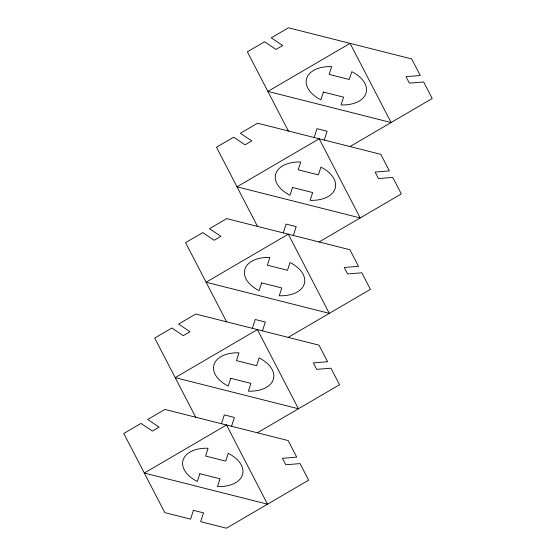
<?xml version="1.0" encoding="UTF-8"?>
<svg xmlns="http://www.w3.org/2000/svg" width="556" height="556" viewBox="0 0 556 556"><rect width="100%" height="100%" fill="white"/><g stroke="black" fill="none" stroke-linecap="round" stroke-linejoin="round"><path stroke-width="0.83" d="M221.476 423.735L224.332 414.901L234.417 417.445L231.553 426.278M252.368 328.325L255.225 319.491L265.302 322.035L262.446 330.869M283.261 232.915L286.118 224.082L296.195 226.626L293.339 235.459M314.147 137.506L317.01 128.665L327.088 131.216L324.231 140.049M349.995 146.562L432.2 98.516L423.623 81.961L409.362 83.136L406.005 76.658L420.267 75.484L411.69 58.929L288.467 27.8L271.279 37.843L282.684 45.509L275.964 49.435L264.559 41.776L247.364 51.819L288.383 130.994M319.102 241.971L401.307 193.926L392.731 177.371L378.469 178.545L375.112 172.068L389.381 170.894L380.804 154.339L257.574 123.21L240.387 133.259L251.792 140.918L245.071 144.845L233.666 137.186L216.472 147.229L257.491 226.403M288.21 337.381L370.421 289.335L361.838 272.781L347.576 273.955L344.22 267.485L358.488 266.31L349.912 249.748L226.688 218.619L209.494 228.669L220.899 236.328L214.178 240.255L202.773 232.596L185.579 242.638L226.598 321.813M257.317 432.79L339.528 384.745L330.952 368.19L316.684 369.365L313.327 362.894L327.595 361.72L319.019 345.165L195.795 314.029L178.601 324.078L190.006 331.737L183.285 335.664L171.88 328.005L154.693 338.055L195.705 417.222M199.847 473.698L197.324 481.482A30.615 18.508 12 0 1 183.139 459.923A30.615 18.508 12 0 1 208.083 448.247L205.567 456.031L225.722 461.126L228.245 453.342A30.615 18.508 12 0 1 242.43 474.9A30.615 18.508 12 0 1 217.479 486.576L220.002 478.792L199.847 473.698M230.74 378.288L228.217 386.072A30.615 18.508 12 0 1 214.032 364.514A30.615 18.508 12 0 1 238.976 352.838L236.46 360.622L256.615 365.716L259.138 357.932A30.615 18.508 12 0 1 273.316 379.491A30.615 18.508 12 0 1 248.372 391.167L250.895 383.383L230.74 378.288M261.626 282.879L259.11 290.663A30.615 18.508 12 0 1 244.925 269.104A30.615 18.508 12 0 1 269.868 257.428L267.353 265.212L287.508 270.299L290.024 262.522A30.615 18.508 12 0 1 304.208 284.081A30.615 18.508 12 0 1 279.265 295.75L281.788 287.973L261.626 282.879M292.519 187.469L290.003 195.253A30.615 18.508 12 0 1 275.818 173.694A30.615 18.508 12 0 1 300.761 162.018L298.238 169.802L318.4 174.89L320.916 167.113A30.615 18.508 12 0 1 335.101 188.672A30.615 18.508 12 0 1 310.158 200.341L312.68 192.564L292.519 187.469M323.411 92.06L320.895 99.837A30.615 18.508 12 0 1 306.71 78.278A30.615 18.508 12 0 1 331.654 66.609L329.131 74.393L349.293 79.48L351.809 71.703A30.615 18.508 12 0 1 365.994 93.262A30.615 18.508 12 0 1 341.05 104.931L343.566 97.154L323.411 92.06M193.446 510.311L190.583 519.144L164.819 512.632L123.8 433.465L140.988 423.415L152.393 431.074L159.12 427.147L147.715 419.488L164.903 409.438L288.126 440.574L296.702 457.129L282.434 458.304L285.791 464.774L300.059 463.607L308.636 480.162L226.431 528.2L200.66 521.688L203.524 512.854L193.446 510.311M350.078 43.368L267.874 91.406L391.097 122.535L350.078 43.368M319.186 138.778L236.981 186.816L360.205 217.945L319.186 138.778M288.3 234.187L206.088 282.226L329.312 313.362L288.3 234.187M257.407 329.597L175.196 377.635L298.426 408.771L257.407 329.597M226.514 425.006L144.31 473.052L267.533 504.181L226.514 425.006"/></g></svg>
